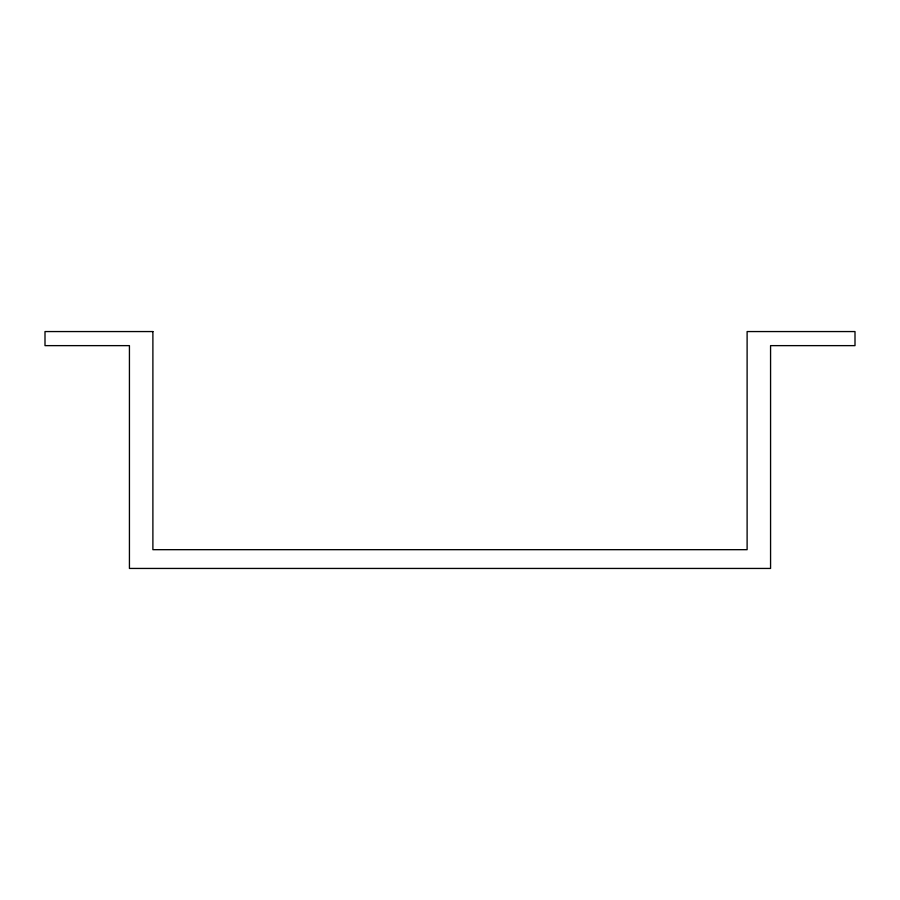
<?xml version="1.0" encoding="UTF-8"?>
<svg xmlns="http://www.w3.org/2000/svg" width="900" height="900" viewBox="0 0 900 900"><rect width="100%" height="100%" fill="white"/><g stroke="black" fill="none" stroke-linecap="round" stroke-linejoin="round"><path stroke-width="1.35" d="M152.888 331.56L45 331.56L45 345.634L129.431 345.634L129.431 568.44L770.569 568.44L770.569 345.634L855 345.634L855 331.56L747.113 331.56L747.113 549.675L152.888 549.675L152.888 331.56"/></g></svg>
